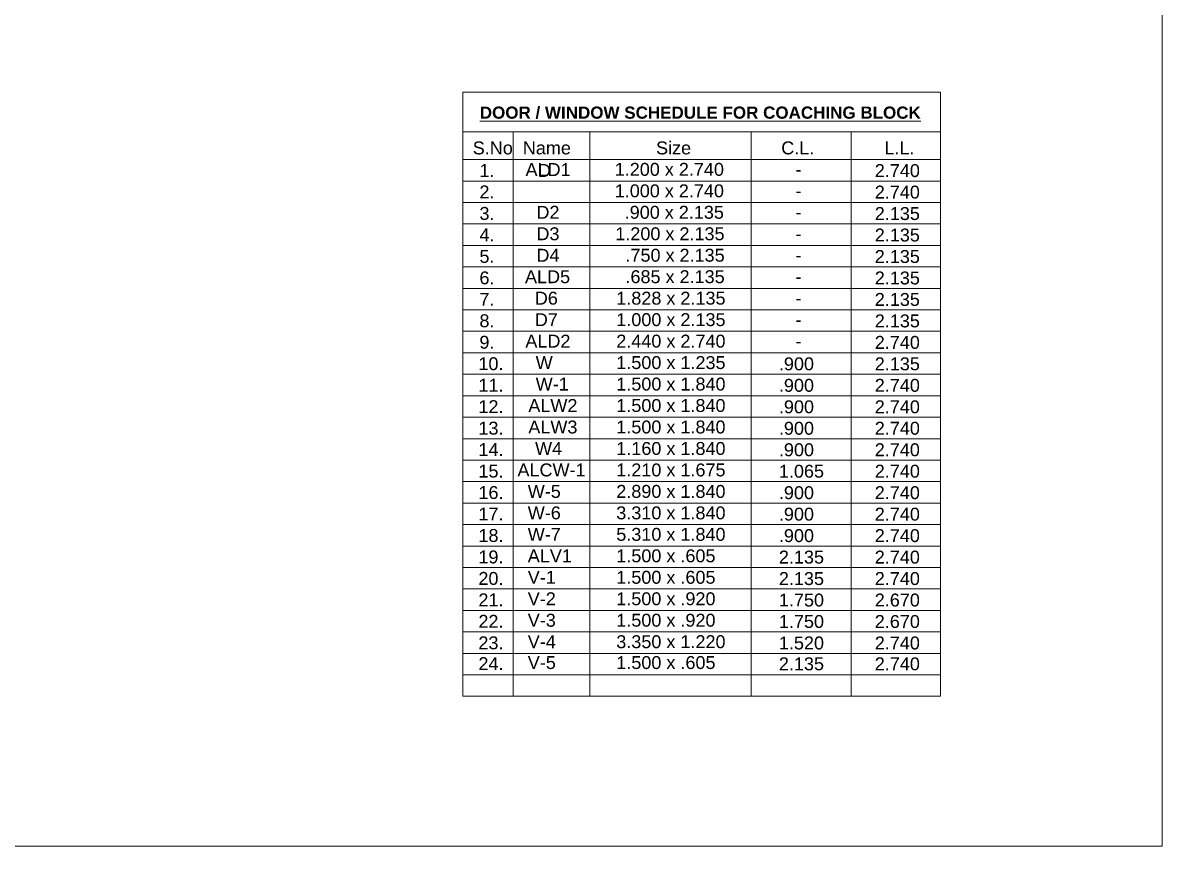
# Model space of a CAD drawing. Header units: millimetres. Extents: x 1898 to 3725, y 783 to 1532.
# Drawn here: x 3095.4 to 3181.4, y 1006.8 to 1068.9 of the extents above; entities that cross this region are included whole.
import ezdxf

# ---------------------------------------------------------------- set-up
doc = ezdxf.new("R2010")
doc.units = ezdxf.units.MM
doc.layers.get('Defpoints').update_dxf_attribs({"lineweight": 15})
doc.layers.add('TEXT', color=7, linetype='Continuous', lineweight=15)
doc.styles.add('(192)---------------------------------', font='arial.ttf')

msp = doc.modelspace()

# ---------------------------------------------------------------- linework, layer by layer
at = {"layer": 'Defpoints', "linetype": 'Continuous'}
msp.add_lwpolyline([(3028.2475, 1131.0291), (3181.3992, 1131.0291), (3181.3992, 1006.7848), (3028.2475, 1006.7848)], close=True, dxfattribs=at)
at = {"layer": 'TEXT'}
for p, q in [((3128.6275, 1063.6658), (3164.6736, 1063.6658)), ((3128.6275, 1018.0926), (3128.6275, 1063.6658)), ((3164.6736, 1063.6658), (3164.6736, 1018.0926)), ((3128.617, 1060.6812), (3164.6736, 1060.6812)), ((3132.4077, 1060.6812), (3132.4077, 1018.0926)), ((3138.2042, 1060.6812), (3138.2042, 1018.0926)), ((3150.3699, 1060.6812), (3150.3699, 1018.0926)), ((3157.9247, 1060.6812), (3157.9247, 1018.0926)), ((3128.617, 1058.5891), (3164.6736, 1058.5891)), ((3128.617, 1056.9693), (3164.6736, 1056.9693)), ((3128.617, 1055.3494), (3164.6736, 1055.3494)), ((3128.617, 1053.7296), (3164.6736, 1053.7296)), ((3128.617, 1052.1097), (3164.6736, 1052.1097)), ((3128.617, 1050.4898), (3164.6736, 1050.4898)), ((3128.617, 1048.87), (3164.6736, 1048.87)), ((3128.617, 1047.2501), (3164.6736, 1047.2501)), ((3128.617, 1045.6303), (3164.6736, 1045.6303)), ((3128.617, 1044.0104), (3164.6736, 1044.0104)), ((3128.617, 1042.3905), (3164.6736, 1042.3905)), ((3128.617, 1040.7707), (3164.6736, 1040.7707)), ((3128.617, 1039.1508), (3164.6736, 1039.1508)), ((3128.617, 1037.5309), (3164.6736, 1037.5309)), ((3128.617, 1035.9111), (3164.6736, 1035.9111)), ((3128.617, 1034.2912), (3164.6736, 1034.2912)), ((3128.617, 1032.6714), (3164.6736, 1032.6714)), ((3128.617, 1031.0515), (3164.6736, 1031.0515)), ((3128.617, 1029.4316), (3164.6736, 1029.4316)), ((3128.617, 1027.8118), (3164.6736, 1027.8118)), ((3128.617, 1026.1919), (3164.6736, 1026.1919)), ((3128.617, 1024.5721), (3164.6736, 1024.5721)), ((3164.6736, 1024.5721), (3128.6275, 1024.5721)), ((3128.617, 1022.9522), (3164.6736, 1022.9522)), ((3164.6736, 1022.9522), (3128.6275, 1022.9522)), ((3128.617, 1021.3323), (3164.6736, 1021.3323)), ((3164.6736, 1021.3323), (3128.6275, 1021.3323)), ((3128.617, 1019.7125), (3164.6736, 1019.7125)), ((3164.6736, 1019.7125), (3128.6275, 1019.7125)), ((3128.617, 1018.0926), (3164.6736, 1018.0926)), ((3164.6736, 1018.0926), (3128.6275, 1018.0926))]:
    msp.add_line(p, q, dxfattribs=at)

# ---------------------------------------------------------------- texts
at = {"layer": 'TEXT', "linetype": 'Continuous', "style": '(192)---------------------------------'}
msp.add_text('S.No  Name                 Size                  C.L.              L.L.', height=0.973695, dxfattribs=at).set_placement((3129.3704, 1058.9796))
at = {"layer": 'TEXT', "insert": (3129.6837, 1062.5894), "char_height": 0.918385, "width": 33.623828, "attachment_point": 1, "style": '(192)---------------------------------'}
msp.add_mtext('\\pi0.21709;{\\fArial|b1|i0|c0|p34;\\LDOOR / WINDOW SCHEDULE FOR COACHING BLOCK}', dxfattribs=at)
at = {"layer": 'TEXT', "linetype": 'Continuous', "attachment_point": 1, "style": '(192)---------------------------------'}
for s, insert, char_height, width in [('      1. ', (3127.6073, 1058.252), 0.9737, 4.756779), ('      ALD1', (3133.3532, 1058.3219), 0.9737, 4.756779), ('      D ', (3132.0205, 1058.252), 0.9737, 4.756779), ('      1.200 x 2.740 ', (3137.8162, 1058.3369), 0.973695, 11.849643), ('      - ', (3151.4627, 1058.3369), 0.9737, 3.828292), ('      2.740 ', (3157.4407, 1058.2412), 0.973695, 6.900578), ('      2. ', (3127.6073, 1056.6321), 0.9737, 4.756779), ('      1.000 x 2.740 ', (3137.8162, 1056.717), 0.973695, 11.849643), ('      - ', (3151.4627, 1056.717), 0.9737, 3.828292), ('      2.740 ', (3157.4407, 1056.6213), 0.973695, 6.900578), ('D2', (3134.1756, 1055.0964), 0.9737, 4.756779), ('      .900 x 2.135 ', (3138.5699, 1055.0972), 0.973695, 11.849643), ('      3. ', (3127.6073, 1055.0122), 0.9737, 4.756779), ('      - ', (3151.4627, 1055.0972), 0.9737, 3.828292), ('      2.135 ', (3157.4407, 1055.0015), 0.973695, 6.900578), ('      4. ', (3127.6073, 1053.3924), 0.9737, 4.756779), ('D3', (3134.1756, 1053.4765), 0.9737, 4.756779), ('      1.200 x 2.135 ', (3137.8611, 1053.4773), 0.973695, 11.849643), ('      2.135 ', (3157.4407, 1053.3816), 0.973695, 6.900578), ('      - ', (3151.4627, 1053.4773), 0.9737, 3.828292), ('      5. ', (3127.6073, 1051.7725), 0.9737, 4.756779), ('D4', (3134.1756, 1051.8566), 0.9737, 4.756779), ('      .750 x 2.135 ', (3138.6273, 1051.8574), 0.973695, 11.849643), ('      2.135 ', (3157.4407, 1051.7618), 0.973695, 6.900578), ('      - ', (3151.4627, 1051.8574), 0.9737, 3.828292), ('      6. ', (3127.6073, 1050.1527), 0.9737, 4.756779), ('ALD5', (3133.3127, 1050.2368), 0.9737, 4.756779), ('      .685 x 2.135 ', (3138.6273, 1050.2376), 0.973695, 11.849643), ('      2.135 ', (3157.4407, 1050.1419), 0.973695, 6.900578), ('      - ', (3151.4627, 1050.2376), 0.9737, 3.828292), ('      7. ', (3127.6073, 1048.5328), 0.9737, 4.756779), ('D6', (3134.0533, 1048.6169), 0.9737, 4.756779), ('      1.828 x 2.135 ', (3137.9342, 1048.6177), 0.973695, 11.849643), ('      2.135 ', (3157.4407, 1048.522), 0.973695, 6.900578), ('      - ', (3151.4627, 1048.6177), 0.9737, 3.828292), ('      8. ', (3127.6073, 1046.9129), 0.9737, 4.756779), ('D7', (3134.0533, 1046.9971), 0.9737, 4.756779), ('      1.000 x 2.135 ', (3137.9342, 1046.9979), 0.973695, 11.849643), ('      - ', (3151.4627, 1046.9979), 0.9737, 3.828292), ('      2.135 ', (3157.4407, 1046.9022), 0.973695, 6.900578), ('      9. ', (3127.6073, 1045.2931), 0.9737, 4.756779), ('ALD2', (3133.341, 1045.3772), 0.9737, 4.756779), ('      2.440 x 2.740 ', (3137.9342, 1045.378), 0.973695, 11.849643), ('      - ', (3151.4627, 1045.378), 0.9737, 3.828292), ('      2.740 ', (3157.4407, 1045.2823), 0.973695, 6.900578), ('      10. ', (3127.5307, 1043.6732), 0.9737, 4.756779), ('W', (3134.12, 1043.7573), 0.9737, 4.756779), ('      1.500 x 1.235 ', (3137.9342, 1043.7581), 0.973695, 11.849643), ('      .900 ', (3150.2064, 1043.6624), 0.973695, 6.900578), ('      2.135 ', (3157.4407, 1043.6624), 0.973695, 6.900578), ('      1.500 x 1.840 ', (3137.9342, 1042.1383), 0.973695, 11.849643), ('      11. ', (3127.5307, 1042.0533), 0.9737, 4.756779), ('W-1', (3134.12, 1042.1375), 0.9737, 4.756779), ('      .900 ', (3150.2064, 1042.0426), 0.973695, 6.900578), ('      2.740 ', (3157.4407, 1042.0426), 0.973695, 6.900578), ('      12. ', (3127.5307, 1040.4335), 0.9737, 4.756779), ('ALW2', (3133.5654, 1040.5176), 0.9737, 4.756779), ('      1.500 x 1.840 ', (3137.9342, 1040.5184), 0.973695, 11.849643), ('      .900 ', (3150.2064, 1040.4227), 0.973695, 6.900578), ('      2.740 ', (3157.4407, 1040.4227), 0.973695, 6.900578), ('      13. ', (3127.5307, 1038.8136), 0.9737, 4.756779), ('ALW3', (3133.5654, 1038.8977), 0.9737, 4.756779), ('      1.500 x 1.840 ', (3137.9342, 1038.8986), 0.973695, 11.849643), ('      .900 ', (3150.2064, 1038.8029), 0.973695, 6.900578), ('      2.740 ', (3157.4407, 1038.8029), 0.973695, 6.900578), ('      14. ', (3127.5307, 1037.1938), 0.9737, 4.756779), ('W4', (3134.0725, 1037.2779), 0.9737, 4.756779), ('      1.160 x 1.840 ', (3137.9342, 1037.2787), 0.973695, 11.849643), ('      .900 ', (3150.2064, 1037.183), 0.973695, 6.900578), ('      2.740 ', (3157.4407, 1037.183), 0.973695, 6.900578), ('      15. ', (3127.5307, 1035.5739), 0.9737, 4.756779), ('ALCW-1', (3132.7447, 1035.658), 0.9737, 4.756779), ('      1.210 x 1.675', (3137.9342, 1035.6588), 0.973695, 11.849643), ('      1.065 ', (3150.2064, 1035.5631), 0.973695, 6.900578), ('      2.740 ', (3157.4407, 1035.5631), 0.973695, 6.900578), ('      16. ', (3127.5307, 1033.954), 0.9737, 4.756779), ('W-5', (3133.5204, 1034.0382), 0.9737, 4.756779), ('      2.890 x 1.840', (3137.9342, 1034.039), 0.973695, 11.849643), ('      .900 ', (3150.2064, 1033.9433), 0.973695, 6.900578), ('      2.740 ', (3157.4407, 1033.9433), 0.973695, 6.900578), ('      17. ', (3127.5307, 1032.3342), 0.9737, 4.756779), ('W-6', (3133.5204, 1032.4183), 0.9737, 4.756779), ('      3.310 x 1.840', (3137.9342, 1032.4191), 0.973695, 11.849643), ('      .900 ', (3150.2064, 1032.3234), 0.973695, 6.900578), ('      2.740 ', (3157.4407, 1032.3234), 0.973695, 6.900578), ('      18. ', (3127.5307, 1030.7143), 0.9737, 4.756779), ('W-7', (3133.5204, 1030.7984), 0.9737, 4.756779), ('      5.310 x 1.840', (3137.9342, 1030.7993), 0.973695, 11.849643), ('      .900 ', (3150.2064, 1030.7036), 0.973695, 6.900578), ('      2.740 ', (3157.4407, 1030.7036), 0.973695, 6.900578), ('      19. ', (3127.5307, 1029.0945), 0.9737, 4.756779), ('ALV1', (3133.5204, 1029.1786), 0.9737, 4.756779), ('      1.500 x .605', (3137.9342, 1029.1794), 0.973695, 11.849643), ('      2.135 ', (3150.2064, 1029.0837), 0.973695, 6.900578), ('      2.740 ', (3157.4407, 1029.0837), 0.973695, 6.900578), ('V-1', (3133.5204, 1027.5587), 0.9737, 4.756779), ('      1.500 x .605', (3137.9342, 1027.5595), 0.973695, 11.849643), ('      20. ', (3127.5307, 1027.4746), 0.9737, 4.756779), ('      2.135 ', (3150.2064, 1027.4638), 0.973695, 6.900578), ('      2.740 ', (3157.4407, 1027.4638), 0.973695, 6.900578), ('      21. ', (3127.5307, 1025.8547), 0.9737, 4.756779), ('V-2', (3133.5204, 1025.9389), 0.9737, 4.756779), ('      1.500 x .920', (3137.9342, 1025.9397), 0.973695, 11.849643), ('      1.750 ', (3150.2064, 1025.844), 0.973695, 6.900578), ('      2.670 ', (3157.4407, 1025.844), 0.973695, 6.900578), ('      22. ', (3127.5307, 1024.2349), 0.9737, 4.756779), ('V-3', (3133.5204, 1024.319), 0.9737, 4.756779), ('      1.500 x .920', (3137.9342, 1024.3198), 0.973695, 11.849643), ('      1.750 ', (3150.2064, 1024.2241), 0.973695, 6.900578), ('      2.670 ', (3157.4407, 1024.2241), 0.973695, 6.900578), ('      23. ', (3127.5307, 1022.615), 0.9737, 4.756779), ('V-4', (3133.5204, 1022.6991), 0.9737, 4.756779), ('      3.350 x 1.220', (3137.9342, 1022.6999), 0.973695, 11.849643), ('      1.520 ', (3150.2064, 1022.6043), 0.973695, 6.900578), ('      2.740 ', (3157.4407, 1022.6043), 0.973695, 6.900578), ('      24. ', (3127.5307, 1021.0416), 0.9737, 4.756779), ('V-5', (3133.5204, 1021.1257), 0.9737, 4.756779), ('      1.500 x .605', (3137.9342, 1021.1265), 0.973695, 11.849643), ('      2.135 ', (3150.2064, 1021.0309), 0.973695, 6.900578), ('      2.740 ', (3157.4407, 1021.0309), 0.973695, 6.900578)]:
    msp.add_mtext(s, dxfattribs=dict(at, insert=insert, char_height=char_height, width=width))

doc.saveas('drawing.dxf')
